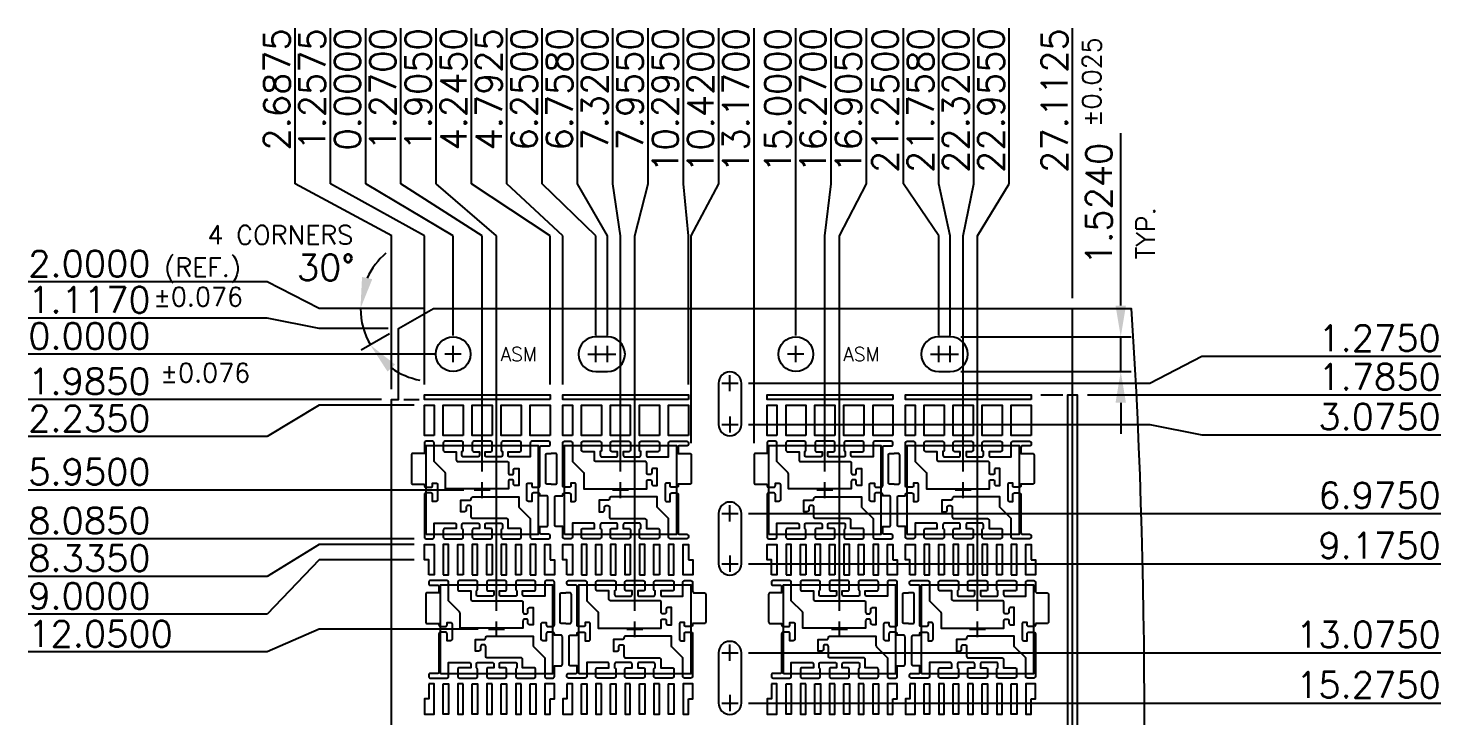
# Model space of a CAD drawing. Extents: x 37 to 266, y 59 to 387.
# Drawn here: x 39.7 to 175.7, y 320.8 to 387 of the extents above; entities that cross this region are included whole.
import ezdxf
from ezdxf.enums import TextEntityAlignment as Align
from ezdxf.lldxf.tags import DXFTag

# ---------------------------------------------------------------- set-up
doc = ezdxf.new("R2010")
doc.units = 0
doc.header["$LTSCALE"] = 8
doc.header["$MEASUREMENT"] = 0
for name, color, linetype in [('CEN', 2, 'CENTER'), ('COIN-LINE', 4, 'Continuous'), ('DIM', 7, 'Continuous'), ('LF-LINE', 1, 'Continuous'), ('PKG-OUT', 3, 'HIDDEN')]:
    doc.layers.add(name, color=color, linetype=linetype)
doc.styles.add('SIMPLEX', font='SIMPLEX.shx', dxfattribs={"height": 3})
tags = doc.linetypes.add('CENTER', pattern=[2, 1.25, -0.25, 0.25, -0.25]).pattern_tags.tags
tags[10:11] = [DXFTag(74, 4), DXFTag(75, 0), DXFTag(340, '0'), DXFTag(46, 1.0), DXFTag(50, 0.0), DXFTag(44, 0.0), DXFTag(45, 0.0)]
tags[8:9] = [DXFTag(74, 4), DXFTag(75, 0), DXFTag(340, '0'), DXFTag(46, 1.0), DXFTag(50, 0.0), DXFTag(44, 0.0), DXFTag(45, 0.0)]
tags[6:7] = [DXFTag(74, 4), DXFTag(75, 0), DXFTag(340, '0'), DXFTag(46, 1.0), DXFTag(50, 0.0), DXFTag(44, 0.0), DXFTag(45, 0.0)]
tags[4:5] = [DXFTag(74, 4), DXFTag(75, 0), DXFTag(340, '0'), DXFTag(46, 1.0), DXFTag(50, 0.0), DXFTag(44, 0.0), DXFTag(45, 0.0)]
tags = doc.linetypes.add('HIDDEN', pattern=[0.375, 0.25, -0.125]).pattern_tags.tags
tags[6:7] = [DXFTag(74, 4), DXFTag(75, 0), DXFTag(340, '0'), DXFTag(46, 1.0), DXFTag(50, 0.0), DXFTag(44, 0.0), DXFTag(45, 0.0)]
tags[4:5] = [DXFTag(74, 4), DXFTag(75, 0), DXFTag(340, '0'), DXFTag(46, 1.0), DXFTag(50, 0.0), DXFTag(44, 0.0), DXFTag(45, 0.0)]

# ---------------------------------------------------------------- blocks, each defined once
blk = doc.blocks.new('INT2')
for points in [[(2.527, 0.25), (2.527, 0.195, -0.414214), (2.457, 0.125), (2.24, 0.125, -0.414214), (2.17, 0.195), (2.17, 0.3), (2.02, 0.3, 0.414214), (1.95, 0.23), (1.95, -0.43, 0.414214), (2.02, -0.5), (2.17, -0.5), (2.17, -0.195, -0.414214), (2.24, -0.125), (2.457, -0.125, -0.414214), (2.527, -0.195), (2.527, -2.065, -0.414214), (2.457, -2.135), (2.175, -2.135, -0.414214), (2.105, -2.065), (2.105, -1.25), (1.621, -0.766, -0.198912), (1.6, -0.716), (1.6, -0.3), (-0.41, -0.3, 0.414214), (-0.48, -0.37), (-0.48, -0.38, -0.414214), (-0.55, -0.45), (-0.93, -0.45), (-0.93, -0.95), (-0.77, -0.95, 0.414214), (-0.7, -0.88), (-0.7, -0.75, -0.414214), (-0.63, -0.68), (-0.55, -0.68, -0.414214), (-0.48, -0.75), (-0.48, -1.18, 0.414214), (-0.41, -1.25), (1.065, -1.25, -0.414214), (1.135, -1.32), (1.135, -1.68), (1.635, -1.68, -0.414214), (1.705, -1.75), (1.705, -2.065, -0.414214), (1.635, -2.135), (0.905, -2.135, -0.414214), (0.835, -2.065), (0.835, -1.75, -0.331679), (0.885, -1.683), (0.885, -1.52, 0.414214), (0.815, -1.45), (0.195, -1.45, 0.414214), (0.125, -1.52), (0.125, -1.68), (0.365, -1.68, -0.414214), (0.435, -1.75), (0.435, -2.065, -0.414214), (0.365, -2.135), (-0.365, -2.135, -0.414214), (-0.435, -2.065), (-0.435, -1.75, -0.414214), (-0.365, -1.68), (-0.125, -1.68), (-0.125, -1.52, 0.414214), (-0.195, -1.45), (-0.815, -1.45, 0.414214), (-0.885, -1.52), (-0.885, -1.683, -0.331679), (-0.835, -1.75), (-0.835, -2.065, -0.414214), (-0.905, -2.135), (-1.635, -2.135, -0.414214), (-1.705, -2.065), (-1.705, -1.75, -0.414214), (-1.635, -1.68), (-1.135, -1.68), (-1.135, -1.52, 0.414214), (-1.205, -1.45), (-2.105, -1.45), (-2.105, -2.065, -0.414214), (-2.175, -2.135), (-2.905, -2.135, -0.414214), (-2.975, -2.065), (-2.975, -2.005, -0.414214), (-2.905, -1.935), (-2.598, -1.935, 0.414214), (-2.528, -1.865), (-2.528, -1.6), (-2.805, -1.6, -0.414214), (-2.875, -1.53), (-2.875, -0.32, -0.414214), (-2.805, -0.25), (-2.528, -0.25), (-2.528, -0.195, -0.414214), (-2.458, -0.125), (-2.24, -0.125, -0.414214), (-2.17, -0.195), (-2.17, -0.5), (-2.02, -0.5, 0.414214), (-1.95, -0.43), (-1.95, 0.23, 0.414214), (-2.02, 0.3), (-2.17, 0.3), (-2.17, 0.195, -0.414214), (-2.24, 0.125), (-2.458, 0.125, -0.414214), (-2.528, 0.195), (-2.528, 1.865, 0.414214), (-2.598, 1.935), (-2.905, 1.935, -0.414214), (-2.975, 2.005), (-2.975, 2.065, -0.414214), (-2.905, 2.135), (-2.175, 2.135, -0.414214), (-2.105, 2.065), (-2.105, 1.25), (-1.621, 0.766, -0.198912), (-1.6, 0.716), (-1.6, 0.05), (1.15, 0.05), (1.15, 0.38, -0.414214), (1.22, 0.45), (1.3, 0.45, -0.414214), (1.37, 0.38), (1.37, 0.27, 0.414214), (1.44, 0.2), (1.6, 0.2), (1.6, 0.95), (1.44, 0.95, 0.414214), (1.37, 0.88), (1.37, 0.75, -0.414214), (1.3, 0.68), (1.22, 0.68, -0.414214), (1.15, 0.75), (1.15, 1.18, 0.414214), (1.08, 1.25), (-1.065, 1.25, -0.414214), (-1.135, 1.32), (-1.135, 1.68), (-1.635, 1.68, -0.414214), (-1.705, 1.75), (-1.705, 2.065, -0.414214), (-1.635, 2.135), (-0.905, 2.135, -0.414214), (-0.835, 2.065), (-0.835, 1.75, -0.331679), (-0.885, 1.683), (-0.885, 1.52, 0.414214), (-0.815, 1.45), (-0.195, 1.45, 0.414214), (-0.125, 1.52), (-0.125, 1.68), (-0.365, 1.68, -0.414214), (-0.435, 1.75), (-0.435, 2.065, -0.414214), (-0.365, 2.135), (0.365, 2.135, -0.414214), (0.435, 2.065), (0.435, 1.75, -0.414214), (0.365, 1.68), (0.125, 1.68), (0.125, 1.52, 0.414214), (0.195, 1.45), (0.815, 1.45, 0.414214), (0.885, 1.52), (0.885, 1.683, -0.331679), (0.835, 1.75), (0.835, 2.065, -0.414214), (0.905, 2.135), (1.635, 2.135, -0.414214), (1.705, 2.065), (1.705, 1.75, -0.414214), (1.635, 1.68), (1.135, 1.68), (1.135, 1.52, 0.414214), (1.205, 1.45), (2.105, 1.45), (2.105, 2.065, -0.414214), (2.175, 2.135), (2.457, 2.135, -0.414214), (2.527, 2.065), (2.527, 1.67, 0.414214), (2.597, 1.6), (3.03, 1.6, -0.414214), (3.1, 1.53), (3.1, 0.32, -0.414214), (3.03, 0.25), (2.527, 0.25)], [(-3.025, 0.25), (-2.848, 0.25, 0.414214), (-2.778, 0.32), (-2.778, 1.53, 0.414214), (-2.848, 1.6), (-3.025, 1.6)]]:
    blk.add_lwpolyline(points, format="xyb")
at = {"layer": 'PKG-OUT'}
blk.add_lwpolyline([(-2.45, -1.95), (-2.45, 1.95), (2.45, 1.95), (2.45, -1.95)], close=True, dxfattribs=at)
blk = doc.blocks.new('INT1')
blk.add_lwpolyline([(1.22, 0.45, 0.414214), (1.15, 0.38), (1.15, 0.05), (-1.6, 0.05), (-1.6, 0.716, 0.198912), (-1.621, 0.766), (-2.105, 1.25), (-2.105, 2.065, 0.414214), (-2.175, 2.135), (-2.905, 2.135, 0.414214), (-2.975, 2.065), (-2.975, 2.005, 0.414214), (-2.905, 1.935), (-2.598, 1.935, -0.414214), (-2.528, 1.865), (-2.528, 1.6), (-3.03, 1.6, 0.414214), (-3.1, 1.53), (-3.1, 0.32, 0.414214), (-3.03, 0.25), (-2.528, 0.25), (-2.528, 0.195, 0.414214), (-2.458, 0.125), (-2.24, 0.125, 0.414214), (-2.17, 0.195), (-2.17, 0.3), (-2.02, 0.3, -0.414214), (-1.95, 0.23), (-1.95, -0.43, -0.414214), (-2.02, -0.5), (-2.17, -0.5), (-2.17, -0.195, 0.414214), (-2.24, -0.125), (-2.458, -0.125, 0.414214), (-2.528, -0.195), (-2.528, -1.865, -0.414214), (-2.598, -1.935), (-2.905, -1.935, 0.414214), (-2.975, -2.005), (-2.975, -2.065, 0.414214), (-2.905, -2.135), (-2.175, -2.135, 0.414214), (-2.105, -2.065), (-2.105, -1.45), (-1.205, -1.45, -0.414214), (-1.135, -1.52), (-1.135, -1.68), (-1.635, -1.68, 0.414214), (-1.705, -1.75), (-1.705, -2.065, 0.414214), (-1.635, -2.135), (-0.905, -2.135, 0.414214), (-0.835, -2.065), (-0.835, -1.75, 0.331679), (-0.885, -1.683), (-0.885, -1.52, -0.414214), (-0.815, -1.45), (-0.195, -1.45, -0.414214), (-0.125, -1.52), (-0.125, -1.68), (-0.365, -1.68, 0.414214), (-0.435, -1.75), (-0.435, -2.065, 0.414214), (-0.365, -2.135), (0.365, -2.135, 0.414214), (0.435, -2.065), (0.435, -1.75, 0.414214), (0.365, -1.68), (0.125, -1.68), (0.125, -1.52, -0.414214), (0.195, -1.45), (0.815, -1.45, -0.414214), (0.885, -1.52), (0.885, -1.683, 0.331679), (0.835, -1.75), (0.835, -2.065, 0.414214), (0.905, -2.135), (1.635, -2.135, 0.414214), (1.705, -2.065), (1.705, -1.75, 0.414214), (1.635, -1.68), (1.135, -1.68), (1.135, -1.32, 0.414214), (1.065, -1.25), (-0.41, -1.25, -0.414214), (-0.48, -1.18), (-0.48, -0.75, 0.414214), (-0.55, -0.68), (-0.63, -0.68, 0.414214), (-0.7, -0.75), (-0.7, -0.88, -0.414214), (-0.77, -0.95), (-0.93, -0.95), (-0.93, -0.45), (-0.55, -0.45, 0.414214), (-0.48, -0.38), (-0.48, -0.37, -0.414214), (-0.41, -0.3), (1.6, -0.3), (1.6, -0.716, 0.198912), (1.621, -0.766), (2.105, -1.25), (2.105, -2.065, 0.414214), (2.175, -2.135), (2.457, -2.135, 0.414214), (2.527, -2.065), (2.527, -1.6), (2.805, -1.6, 0.414214), (2.875, -1.53), (2.875, -0.32, 0.414214), (2.805, -0.25), (2.527, -0.25), (2.527, -0.195, 0.414214), (2.457, -0.125), (2.24, -0.125, 0.414214), (2.17, -0.195), (2.17, -0.5), (2.02, -0.5, -0.414214), (1.95, -0.43), (1.95, 0.23, -0.414214), (2.02, 0.3), (2.17, 0.3), (2.17, 0.195, 0.414214), (2.24, 0.125), (2.457, 0.125, 0.414214), (2.527, 0.195), (2.527, 2.065, 0.414214), (2.457, 2.135), (2.175, 2.135, 0.414214), (2.105, 2.065), (2.105, 1.45), (1.205, 1.45, -0.414214), (1.135, 1.52), (1.135, 1.68), (1.635, 1.68, 0.414214), (1.705, 1.75), (1.705, 2.065, 0.414214), (1.635, 2.135), (0.905, 2.135, 0.414214), (0.835, 2.065), (0.835, 1.75, 0.331679), (0.885, 1.683), (0.885, 1.52, -0.414214), (0.815, 1.45), (0.195, 1.45, -0.414214), (0.125, 1.52), (0.125, 1.68), (0.365, 1.68, 0.414214), (0.435, 1.75), (0.435, 2.065, 0.414214), (0.365, 2.135), (-0.365, 2.135, 0.414214), (-0.435, 2.065), (-0.435, 1.75, 0.414214), (-0.365, 1.68), (-0.125, 1.68), (-0.125, 1.52, -0.414214), (-0.195, 1.45), (-0.815, 1.45, -0.414214), (-0.885, 1.52), (-0.885, 1.683, 0.331679), (-0.835, 1.75), (-0.835, 2.065, 0.414214), (-0.905, 2.135), (-1.635, 2.135, 0.414214), (-1.705, 2.065), (-1.705, 1.75, 0.414214), (-1.635, 1.68), (-1.135, 1.68), (-1.135, 1.32, 0.414214), (-1.065, 1.25), (1.08, 1.25, -0.414214), (1.15, 1.18), (1.15, 0.75, 0.414214), (1.22, 0.68), (1.3, 0.68, 0.414214), (1.37, 0.75), (1.37, 0.88, -0.414214), (1.44, 0.95), (1.6, 0.95), (1.6, 0.2), (1.44, 0.2, -0.414214), (1.37, 0.27), (1.37, 0.38, 0.414214), (1.3, 0.45)], format="xyb", close=True)
blk.add_lwpolyline([(3.025, 0.25), (2.848, 0.25, -0.414214), (2.778, 0.32), (2.778, 1.53, -0.414214), (2.848, 1.6), (3.025, 1.6)], format="xyb")
at = {"layer": 'PKG-OUT'}
blk.add_lwpolyline([(-2.45, -1.95), (-2.45, 1.95), (2.45, 1.95), (2.45, -1.95)], close=True, dxfattribs=at)
blk = doc.blocks.new('INT4')
for points in [[(-2.528, -0.25), (-2.528, -0.195, -0.414214), (-2.458, -0.125), (-2.24, -0.125, -0.414214), (-2.17, -0.195), (-2.17, -0.5), (-2.02, -0.5, 0.414214), (-1.95, -0.43), (-1.95, 0.23, 0.414214), (-2.02, 0.3), (-2.17, 0.3), (-2.17, 0.195, -0.414214), (-2.24, 0.125), (-2.458, 0.125, -0.414214), (-2.528, 0.195), (-2.528, 2.065, -0.414214), (-2.458, 2.135), (-2.175, 2.135, -0.414214), (-2.105, 2.065), (-2.105, 1.25), (-1.621, 0.766, -0.198912), (-1.6, 0.716), (-1.6, 0.05), (1.15, 0.05), (1.15, 0.38, -0.414214), (1.22, 0.45), (1.3, 0.45, -0.414214), (1.37, 0.38), (1.37, 0.27, 0.414214), (1.44, 0.2), (1.6, 0.2), (1.6, 0.95), (1.44, 0.95, 0.414214), (1.37, 0.88), (1.37, 0.75, -0.414214), (1.3, 0.68), (1.22, 0.68, -0.414214), (1.15, 0.75), (1.15, 1.18, 0.414214), (1.08, 1.25), (-1.065, 1.25, -0.414214), (-1.135, 1.32), (-1.135, 1.68), (-1.635, 1.68, -0.414214), (-1.705, 1.75), (-1.705, 2.065, -0.414214), (-1.635, 2.135), (-0.905, 2.135, -0.414214), (-0.835, 2.065), (-0.835, 1.75, -0.331679), (-0.885, 1.683), (-0.885, 1.52, 0.414214), (-0.815, 1.45), (-0.195, 1.45, 0.414214), (-0.125, 1.52), (-0.125, 1.68), (-0.365, 1.68, -0.414214), (-0.435, 1.75), (-0.435, 2.065, -0.414214), (-0.365, 2.135), (0.365, 2.135, -0.414214), (0.435, 2.065), (0.435, 1.75, -0.414214), (0.365, 1.68), (0.125, 1.68), (0.125, 1.52, 0.414214), (0.195, 1.45), (0.815, 1.45, 0.414214), (0.885, 1.52), (0.885, 1.683, -0.331679), (0.835, 1.75), (0.835, 2.065, -0.414214), (0.905, 2.135), (1.635, 2.135, -0.414214), (1.705, 2.065), (1.705, 1.75, -0.414214), (1.635, 1.68), (1.135, 1.68), (1.135, 1.52, 0.414214), (1.205, 1.45), (2.105, 1.45), (2.105, 2.065, -0.414214), (2.175, 2.135), (2.905, 2.135, -0.414214), (2.975, 2.065), (2.975, 2.005, -0.414214), (2.905, 1.935), (2.597, 1.935, 0.414214), (2.527, 1.865), (2.527, 1.6), (3.03, 1.6, -0.414214), (3.1, 1.53), (3.1, 0.32, -0.414214), (3.03, 0.25), (2.527, 0.25), (2.527, 0.195, -0.414214), (2.457, 0.125), (2.24, 0.125, -0.414214), (2.17, 0.195), (2.17, 0.3), (2.02, 0.3, 0.414214), (1.95, 0.23), (1.95, -0.43, 0.414214), (2.02, -0.5), (2.17, -0.5), (2.17, -0.195, -0.414214), (2.24, -0.125), (2.457, -0.125, -0.414214), (2.527, -0.195), (2.527, -1.865, 0.414214), (2.597, -1.935), (2.905, -1.935, -0.414214), (2.975, -2.005), (2.975, -2.065, -0.414214), (2.905, -2.135), (2.175, -2.135, -0.414214), (2.105, -2.065), (2.105, -1.25), (1.621, -0.766, -0.198912), (1.6, -0.716), (1.6, -0.3), (-0.41, -0.3, 0.414214), (-0.48, -0.37), (-0.48, -0.38, -0.414214), (-0.55, -0.45), (-0.93, -0.45), (-0.93, -0.95), (-0.77, -0.95, 0.414214), (-0.7, -0.88), (-0.7, -0.75, -0.414214), (-0.63, -0.68), (-0.55, -0.68, -0.414214), (-0.48, -0.75), (-0.48, -1.18, 0.414214), (-0.41, -1.25), (1.065, -1.25, -0.414214), (1.135, -1.32), (1.135, -1.68), (1.635, -1.68, -0.414214), (1.705, -1.75), (1.705, -2.065, -0.414214), (1.635, -2.135), (0.905, -2.135, -0.414214), (0.835, -2.065), (0.835, -1.75, -0.331679), (0.885, -1.683), (0.885, -1.52, 0.414214), (0.815, -1.45), (0.195, -1.45, 0.414214), (0.125, -1.52), (0.125, -1.68), (0.365, -1.68, -0.414214), (0.435, -1.75), (0.435, -2.065, -0.414214), (0.365, -2.135), (-0.365, -2.135, -0.414214), (-0.435, -2.065), (-0.435, -1.75, -0.414214), (-0.365, -1.68), (-0.125, -1.68), (-0.125, -1.52, 0.414214), (-0.195, -1.45), (-0.815, -1.45, 0.414214), (-0.885, -1.52), (-0.885, -1.683, -0.331679), (-0.835, -1.75), (-0.835, -2.065, -0.414214), (-0.905, -2.135), (-1.635, -2.135, -0.414214), (-1.705, -2.065), (-1.705, -1.75, -0.414214), (-1.635, -1.68), (-1.135, -1.68), (-1.135, -1.52, 0.414214), (-1.205, -1.45), (-2.105, -1.45), (-2.105, -2.065, -0.414214), (-2.175, -2.135), (-2.458, -2.135, -0.414214), (-2.528, -2.065), (-2.528, -1.6), (-2.805, -1.6, -0.414214), (-2.875, -1.53), (-2.875, -0.32, -0.414214), (-2.805, -0.25), (-2.528, -0.25)], [(-3.025, 0.25), (-2.848, 0.25, 0.414214), (-2.778, 0.32), (-2.778, 1.53, 0.414214), (-2.848, 1.6), (-3.025, 1.6)]]:
    blk.add_lwpolyline(points, format="xyb")
at = {"layer": 'PKG-OUT'}
blk.add_lwpolyline([(-2.45, -1.95), (-2.45, 1.95), (2.45, 1.95), (2.45, -1.95)], close=True, dxfattribs=at)
blk = doc.blocks.new('INT3')
for points in [[(-2.528, 0.25), (-2.528, 0.195, 0.414214), (-2.458, 0.125), (-2.24, 0.125, 0.414214), (-2.17, 0.195), (-2.17, 0.3), (-2.02, 0.3, -0.414214), (-1.95, 0.23), (-1.95, -0.43, -0.414214), (-2.02, -0.5), (-2.17, -0.5), (-2.17, -0.195, 0.414214), (-2.24, -0.125), (-2.458, -0.125, 0.414214), (-2.528, -0.195), (-2.528, -2.065, 0.414214), (-2.458, -2.135), (-2.175, -2.135, 0.414214), (-2.105, -2.065), (-2.105, -1.45), (-1.205, -1.45, -0.414214), (-1.135, -1.52), (-1.135, -1.68), (-1.635, -1.68, 0.414214), (-1.705, -1.75), (-1.705, -2.065, 0.414214), (-1.635, -2.135), (-0.905, -2.135, 0.414214), (-0.835, -2.065), (-0.835, -1.75, 0.331679), (-0.885, -1.683), (-0.885, -1.52, -0.414214), (-0.815, -1.45), (-0.195, -1.45, -0.414214), (-0.125, -1.52), (-0.125, -1.68), (-0.365, -1.68, 0.414214), (-0.435, -1.75), (-0.435, -2.065, 0.414214), (-0.365, -2.135), (0.365, -2.135, 0.414214), (0.435, -2.065), (0.435, -1.75, 0.414214), (0.365, -1.68), (0.125, -1.68), (0.125, -1.52, -0.414214), (0.195, -1.45), (0.815, -1.45, -0.414214), (0.885, -1.52), (0.885, -1.683, 0.331679), (0.835, -1.75), (0.835, -2.065, 0.414214), (0.905, -2.135), (1.635, -2.135, 0.414214), (1.705, -2.065), (1.705, -1.75, 0.414214), (1.635, -1.68), (1.135, -1.68), (1.135, -1.32, 0.414214), (1.065, -1.25), (-0.41, -1.25, -0.414214), (-0.48, -1.18), (-0.48, -0.75, 0.414214), (-0.55, -0.68), (-0.63, -0.68, 0.414214), (-0.7, -0.75), (-0.7, -0.88, -0.414214), (-0.77, -0.95), (-0.93, -0.95), (-0.93, -0.45), (-0.55, -0.45, 0.414214), (-0.48, -0.38), (-0.48, -0.37, -0.414214), (-0.41, -0.3), (1.6, -0.3), (1.6, -0.716, 0.198912), (1.621, -0.766), (2.105, -1.25), (2.105, -2.065, 0.414214), (2.175, -2.135), (2.905, -2.135, 0.414214), (2.975, -2.065), (2.975, -2.005, 0.414214), (2.905, -1.935), (2.597, -1.935, -0.414214), (2.527, -1.865), (2.527, -1.6), (2.805, -1.6, 0.414214), (2.875, -1.53), (2.875, -0.32, 0.414214), (2.805, -0.25), (2.527, -0.25), (2.527, -0.195, 0.414214), (2.457, -0.125), (2.24, -0.125, 0.414214), (2.17, -0.195), (2.17, -0.5), (2.02, -0.5, -0.414214), (1.95, -0.43), (1.95, 0.23, -0.414214), (2.02, 0.3), (2.17, 0.3), (2.17, 0.195, 0.414214), (2.24, 0.125), (2.457, 0.125, 0.414214), (2.527, 0.195), (2.527, 1.865, -0.414214), (2.597, 1.935), (2.905, 1.935, 0.414214), (2.975, 2.005), (2.975, 2.065, 0.414214), (2.905, 2.135), (2.175, 2.135, 0.414214), (2.105, 2.065), (2.105, 1.45), (1.205, 1.45, -0.414214), (1.135, 1.52), (1.135, 1.68), (1.635, 1.68, 0.414214), (1.705, 1.75), (1.705, 2.065, 0.414214), (1.635, 2.135), (0.905, 2.135, 0.414214), (0.835, 2.065), (0.835, 1.75, 0.331679), (0.885, 1.683), (0.885, 1.52, -0.414214), (0.815, 1.45), (0.195, 1.45, -0.414214), (0.125, 1.52), (0.125, 1.68), (0.365, 1.68, 0.414214), (0.435, 1.75), (0.435, 2.065, 0.414214), (0.365, 2.135), (-0.365, 2.135, 0.414214), (-0.435, 2.065), (-0.435, 1.75, 0.414214), (-0.365, 1.68), (-0.125, 1.68), (-0.125, 1.52, -0.414214), (-0.195, 1.45), (-0.815, 1.45, -0.414214), (-0.885, 1.52), (-0.885, 1.683, 0.331679), (-0.835, 1.75), (-0.835, 2.065, 0.414214), (-0.905, 2.135), (-1.635, 2.135, 0.414214), (-1.705, 2.065), (-1.705, 1.75, 0.414214), (-1.635, 1.68), (-1.135, 1.68), (-1.135, 1.32, 0.414214), (-1.065, 1.25), (1.08, 1.25, -0.414214), (1.15, 1.18), (1.15, 0.75, 0.414214), (1.22, 0.68), (1.3, 0.68, 0.414214), (1.37, 0.75), (1.37, 0.88, -0.414214), (1.44, 0.95), (1.6, 0.95), (1.6, 0.2), (1.44, 0.2, -0.414214), (1.37, 0.27), (1.37, 0.38, 0.414214), (1.3, 0.45), (1.22, 0.45, 0.414214), (1.15, 0.38), (1.15, 0.05), (-1.6, 0.05), (-1.6, 0.716, 0.198912), (-1.621, 0.766), (-2.105, 1.25), (-2.105, 2.065, 0.414214), (-2.175, 2.135), (-2.458, 2.135, 0.414214), (-2.528, 2.065), (-2.528, 1.6), (-3.03, 1.6, 0.414214), (-3.1, 1.53), (-3.1, 0.32, 0.414214), (-3.03, 0.25), (-2.528, 0.25)], [(3.025, 0.25), (2.848, 0.25, -0.414214), (2.778, 0.32), (2.778, 1.53, -0.414214), (2.848, 1.6), (3.025, 1.6)]]:
    blk.add_lwpolyline(points, format="xyb")
at = {"layer": 'PKG-OUT'}
blk.add_lwpolyline([(-2.45, -1.95), (-2.45, 1.95), (2.45, 1.95), (2.45, -1.95)], close=True, dxfattribs=at)

msp = doc.modelspace()

# ---------------------------------------------------------------- linework, layer by layer
for points in [[(89.91, 351.23), (77.81, 351.23), (77.81, 351.67), (89.91, 351.67)], [(103.22, 351.23), (91.12, 351.23), (91.12, 351.67), (103.22, 351.67)], [(122.91, 351.23), (110.81, 351.23), (110.81, 351.67), (122.91, 351.67)], [(136.22, 351.23), (124.12, 351.23), (124.12, 351.67), (136.22, 351.67)], [(78.74, 347.76), (77.81, 347.76), (77.81, 350.68), (78.74, 350.68)], [(81.53, 347.76), (79.62, 347.76), (79.62, 350.68), (81.53, 350.68)], [(84.32, 347.76), (82.41, 347.76), (82.41, 350.68), (84.32, 350.68)], [(87.12, 347.76), (85.2, 347.76), (85.2, 350.68), (87.12, 350.68)], [(89.91, 347.76), (88, 347.76), (88, 350.68), (89.91, 350.68)], [(92.05, 347.76), (91.12, 347.76), (91.12, 350.68), (92.05, 350.68)], [(94.84, 347.76), (92.93, 347.76), (92.93, 350.68), (94.84, 350.68)], [(97.63, 347.76), (95.72, 347.76), (95.72, 350.68), (97.63, 350.68)], [(100.43, 347.76), (98.51, 347.76), (98.51, 350.68), (100.43, 350.68)], [(103.22, 347.76), (101.31, 347.76), (101.31, 350.68), (103.22, 350.68)], [(111.74, 347.76), (110.81, 347.76), (110.81, 350.68), (111.74, 350.68)], [(114.53, 347.76), (112.62, 347.76), (112.62, 350.68), (114.53, 350.68)], [(117.32, 347.76), (115.41, 347.76), (115.41, 350.68), (117.32, 350.68)], [(120.12, 347.76), (118.2, 347.76), (118.2, 350.68), (120.12, 350.68)], [(122.91, 347.76), (121, 347.76), (121, 350.68), (122.91, 350.68)], [(125.05, 347.76), (124.12, 347.76), (124.12, 350.68), (125.05, 350.68)], [(127.84, 347.76), (125.93, 347.76), (125.93, 350.68), (127.84, 350.68)], [(130.63, 347.76), (128.72, 347.76), (128.72, 350.68), (130.63, 350.68)], [(133.43, 347.76), (131.51, 347.76), (131.51, 350.68), (133.43, 350.68)], [(136.22, 347.76), (134.31, 347.76), (134.31, 350.68), (136.22, 350.68)], [(78.22, 334.34), (78.22, 335.8), (77.81, 335.8), (77.81, 337.26), (78.74, 337.26), (78.74, 334.34)], [(79.62, 334.34), (80.13, 334.34), (80.13, 337.26), (79.62, 337.26)], [(81.53, 334.34), (81.01, 334.34), (81.01, 337.26), (81.53, 337.26)], [(82.41, 334.34), (82.93, 334.34), (82.93, 337.26), (82.41, 337.26)], [(84.32, 334.34), (83.81, 334.34), (83.81, 337.25), (83.82, 337.26), (84.32, 337.26)], [(85.2, 334.34), (85.72, 334.34), (85.72, 337.26), (85.2, 337.26)], [(87.12, 334.34), (86.6, 334.34), (86.6, 337.26), (87.12, 337.26)], [(88, 334.35), (88.01, 334.34), (88.52, 334.34), (88.52, 337.26), (88, 337.26)], [(89.91, 335.8), (90.33, 335.8), (90.33, 334.34), (89.4, 334.34), (89.4, 337.26), (89.91, 337.26)], [(91.53, 334.34), (91.53, 335.8), (91.12, 335.8), (91.12, 337.26), (92.05, 337.26), (92.05, 334.34)], [(92.93, 334.34), (93.44, 334.34), (93.44, 337.26), (92.93, 337.26)], [(94.84, 334.34), (94.32, 334.34), (94.32, 337.26), (94.84, 337.26)], [(95.72, 334.34), (96.24, 334.34), (96.24, 337.26), (95.72, 337.26)], [(97.63, 334.34), (97.12, 334.34), (97.12, 337.25), (97.13, 337.26), (97.63, 337.26)], [(98.51, 334.34), (99.03, 334.34), (99.03, 337.26), (98.51, 337.26)], [(100.43, 334.34), (99.91, 334.34), (99.91, 337.26), (100.43, 337.26)], [(101.31, 334.35), (101.32, 334.34), (101.83, 334.34), (101.83, 337.26), (101.31, 337.26)], [(103.22, 335.8), (103.64, 335.8), (103.64, 334.34), (102.71, 334.34), (102.71, 337.26), (103.22, 337.26)], [(111.22, 334.34), (111.22, 335.8), (110.81, 335.8), (110.81, 337.26), (111.74, 337.26), (111.74, 334.34)], [(112.62, 334.34), (113.13, 334.34), (113.13, 337.26), (112.62, 337.26)], [(114.53, 334.34), (114.01, 334.34), (114.01, 337.26), (114.53, 337.26)], [(115.41, 334.34), (115.93, 334.34), (115.93, 337.26), (115.41, 337.26)], [(117.32, 334.34), (116.81, 334.34), (116.81, 337.25), (116.82, 337.26), (117.32, 337.26)], [(118.2, 334.34), (118.72, 334.34), (118.72, 337.26), (118.2, 337.26)], [(120.12, 334.34), (119.6, 334.34), (119.6, 337.26), (120.12, 337.26)], [(121, 334.35), (121.01, 334.34), (121.52, 334.34), (121.52, 337.26), (121, 337.26)], [(122.91, 335.8), (123.33, 335.8), (123.33, 334.34), (122.4, 334.34), (122.4, 337.26), (122.91, 337.26)], [(124.53, 334.34), (124.53, 335.8), (124.12, 335.8), (124.12, 337.26), (125.05, 337.26), (125.05, 334.34)], [(125.93, 334.34), (126.44, 334.34), (126.44, 337.26), (125.93, 337.26)], [(127.84, 334.34), (127.32, 334.34), (127.32, 337.26), (127.84, 337.26)], [(128.72, 334.34), (129.24, 334.34), (129.24, 337.26), (128.72, 337.26)], [(130.63, 334.34), (130.12, 334.34), (130.12, 337.25), (130.13, 337.26), (130.63, 337.26)], [(131.51, 334.34), (132.03, 334.34), (132.03, 337.26), (131.51, 337.26)], [(133.43, 334.34), (132.91, 334.34), (132.91, 337.26), (133.43, 337.26)], [(134.31, 334.35), (134.32, 334.34), (134.83, 334.34), (134.83, 337.26), (134.31, 337.26)], [(136.22, 335.8), (136.64, 335.8), (136.64, 334.34), (135.71, 334.34), (135.71, 337.26), (136.22, 337.26)], [(78.22, 323.84), (78.22, 322.38), (77.81, 322.38), (77.81, 320.92), (78.74, 320.92), (78.74, 323.84)], [(79.62, 323.84), (80.13, 323.84), (80.13, 320.92), (79.62, 320.92)], [(81.53, 323.84), (81.01, 323.84), (81.01, 320.92), (81.53, 320.92)], [(82.41, 323.84), (82.93, 323.84), (82.93, 320.92), (82.41, 320.92)], [(84.32, 323.84), (83.81, 323.84), (83.81, 320.93), (83.82, 320.92), (84.32, 320.92)], [(85.2, 323.84), (85.72, 323.84), (85.72, 320.92), (85.2, 320.92)], [(87.12, 323.84), (86.6, 323.84), (86.6, 320.92), (87.12, 320.92)], [(88, 323.83), (88.01, 323.84), (88.52, 323.84), (88.52, 320.92), (88, 320.92)], [(89.91, 322.38), (90.33, 322.38), (90.33, 323.84), (89.4, 323.84), (89.4, 320.92), (89.91, 320.92)], [(91.53, 323.84), (91.53, 322.38), (91.12, 322.38), (91.12, 320.92), (92.05, 320.92), (92.05, 323.84)], [(92.93, 323.84), (93.44, 323.84), (93.44, 320.92), (92.93, 320.92)], [(94.84, 323.84), (94.32, 323.84), (94.32, 320.92), (94.84, 320.92)], [(95.72, 323.84), (96.24, 323.84), (96.24, 320.92), (95.72, 320.92)], [(97.63, 323.84), (97.12, 323.84), (97.12, 320.93), (97.13, 320.92), (97.63, 320.92)], [(98.51, 323.84), (99.03, 323.84), (99.03, 320.92), (98.51, 320.92)], [(100.43, 323.84), (99.91, 323.84), (99.91, 320.92), (100.43, 320.92)], [(101.31, 323.83), (101.32, 323.84), (101.83, 323.84), (101.83, 320.92), (101.31, 320.92)], [(103.22, 322.38), (103.64, 322.38), (103.64, 323.84), (102.71, 323.84), (102.71, 320.92), (103.22, 320.92)], [(111.22, 323.84), (111.22, 322.38), (110.81, 322.38), (110.81, 320.92), (111.74, 320.92), (111.74, 323.84)], [(112.62, 323.84), (113.13, 323.84), (113.13, 320.92), (112.62, 320.92)], [(114.53, 323.84), (114.01, 323.84), (114.01, 320.92), (114.53, 320.92)], [(115.41, 323.84), (115.93, 323.84), (115.93, 320.92), (115.41, 320.92)], [(117.32, 323.84), (116.81, 323.84), (116.81, 320.93), (116.82, 320.92), (117.32, 320.92)], [(118.2, 323.84), (118.72, 323.84), (118.72, 320.92), (118.2, 320.92)], [(120.12, 323.84), (119.6, 323.84), (119.6, 320.92), (120.12, 320.92)], [(121, 323.83), (121.01, 323.84), (121.52, 323.84), (121.52, 320.92), (121, 320.92)], [(122.91, 322.38), (123.33, 322.38), (123.33, 323.84), (122.4, 323.84), (122.4, 320.92), (122.91, 320.92)], [(124.53, 323.84), (124.53, 322.38), (124.12, 322.38), (124.12, 320.92), (125.05, 320.92), (125.05, 323.84)], [(125.93, 323.84), (126.44, 323.84), (126.44, 320.92), (125.93, 320.92)], [(127.84, 323.84), (127.32, 323.84), (127.32, 320.92), (127.84, 320.92)], [(128.72, 323.84), (129.24, 323.84), (129.24, 320.92), (128.72, 320.92)], [(130.63, 323.84), (130.12, 323.84), (130.12, 320.93), (130.13, 320.92), (130.63, 320.92)], [(131.51, 323.84), (132.03, 323.84), (132.03, 320.92), (131.51, 320.92)], [(133.43, 323.84), (132.91, 323.84), (132.91, 320.92), (133.43, 320.92)], [(134.31, 323.83), (134.32, 323.84), (134.83, 323.84), (134.83, 320.92), (134.31, 320.92)], [(136.22, 322.38), (136.64, 322.38), (136.64, 323.84), (135.71, 323.84), (135.71, 320.92), (136.22, 320.92)]]:
    msp.add_lwpolyline(points, close=True)
at = {"layer": 'CEN'}
for p, q in [((140.22, 177.4), (140.22, 360)), ((80.57, 354.82), (80.57, 356.39)), ((94.32, 354.82), (94.32, 356.39)), ((95.44, 354.82), (95.44, 356.39)), ((113.57, 354.82), (113.57, 356.39)), ((127.32, 354.82), (127.32, 356.39)), ((128.44, 354.82), (128.44, 356.39)), ((81.35, 355.6), (79.78, 355.6)), ((93.54, 355.6), (95.12, 355.6)), ((94.66, 355.6), (96.24, 355.6)), ((114.35, 355.6), (112.78, 355.6)), ((126.54, 355.6), (128.12, 355.6)), ((127.66, 355.6), (129.24, 355.6)), ((106.44, 352.79), (108.02, 352.79)), ((107.22, 352.02), (107.22, 353.59)), ((107.22, 349.61), (107.22, 348.04)), ((106.44, 348.83), (108.02, 348.83)), ((83.37, 341.74), (83.37, 343.28)), ((96.68, 341.74), (96.68, 343.28)), ((116.37, 341.74), (116.37, 343.28)), ((129.68, 341.74), (129.68, 343.28)), ((84.14, 342.51), (82.6, 342.51)), ((97.45, 342.51), (95.91, 342.51)), ((117.14, 342.51), (115.6, 342.51)), ((130.45, 342.51), (128.91, 342.51)), ((106.44, 340.25), (108.02, 340.25)), ((107.22, 339.48), (107.22, 341.05)), ((107.22, 336.19), (107.22, 334.62)), ((106.44, 335.41), (108.02, 335.41)), ((84.76, 328.32), (84.76, 329.86)), ((98.07, 328.32), (98.07, 329.86)), ((117.76, 328.32), (117.76, 329.86)), ((131.07, 328.32), (131.07, 329.86)), ((83.99, 329.09), (85.53, 329.09)), ((97.3, 329.09), (98.84, 329.09)), ((116.99, 329.09), (118.53, 329.09)), ((130.3, 329.09), (131.84, 329.09)), ((106.44, 326.83), (108.02, 326.83)), ((107.22, 326.06), (107.22, 327.63)), ((107.22, 322.77), (107.22, 321.2)), ((106.44, 321.99), (108.02, 321.99))]:
    msp.add_line(p, q, dxfattribs=at)
at = {"layer": 'COIN-LINE'}
for p, q in [((74.66, 367), (65.35, 372)), ((77.81, 367), (68.75, 372)), ((80.57, 367), (72.15, 372)), ((83.37, 367), (75.55, 372)), ((84.76, 367), (78.95, 372)), ((89.91, 367), (82.35, 372)), ((91.12, 367), (85.75, 372)), ((94.32, 367), (89.15, 372)), ((95.44, 367), (92.55, 372)), ((96.68, 367), (95.95, 372)), ((98.07, 367), (99.35, 372)), ((103.22, 367), (102.75, 372)), ((103.5, 367), (106.15, 372)), ((109.55, 367), (109.55, 372)), ((113.57, 367), (113.57, 372)), ((116.37, 367), (116.97, 372)), ((117.76, 367), (120.37, 372)), ((127.32, 367), (123.92, 372)), ((128.44, 367), (127.32, 372)), ((129.68, 367), (130.72, 372)), ((131.07, 367), (134.12, 372)), ((140.22, 367), (140.22, 372)), ((67.66, 360), (62.66, 362.57)), ((67.66, 358.06), (62.66, 359.08)), ((67.66, 355.6), (62.66, 355.6)), ((147.66, 352.79), (152.66, 355.4)), ((67.66, 351.23), (62.66, 351.23)), ((147.66, 351.67), (152.66, 351.67)), ((67.66, 350.68), (62.66, 347.66)), ((147.66, 348.83), (152.66, 347.83)), ((67.66, 342.51), (62.66, 342.51)), ((147.66, 340.25), (152.66, 340.25)), ((67.66, 337.81), (62.66, 337.81)), ((67.66, 337.26), (62.66, 334.19)), ((67.66, 335.8), (62.66, 330.55)), ((147.66, 335.41), (152.66, 335.41)), ((67.66, 329.09), (62.66, 326.91)), ((147.66, 326.83), (152.66, 326.83)), ((147.66, 321.99), (152.66, 321.99))]:
    msp.add_line(p, q, dxfattribs=at)
at = {"layer": 'DIM'}
for p, q in [((65.35, 372), (65.35, 387)), ((68.75, 372), (68.75, 387)), ((72.15, 372), (72.15, 387)), ((75.55, 372), (75.55, 387)), ((78.95, 372), (78.95, 387)), ((82.35, 372), (82.35, 387)), ((85.75, 372), (85.75, 387)), ((89.15, 372), (89.15, 387)), ((92.55, 372), (92.55, 387)), ((95.95, 372), (95.95, 387)), ((99.35, 372), (99.35, 387)), ((102.75, 372), (102.75, 387)), ((106.15, 372), (106.15, 387)), ((109.55, 372), (109.55, 387)), ((113.57, 372), (113.57, 387)), ((116.97, 372), (116.97, 387)), ((120.37, 372), (120.37, 387)), ((123.92, 372), (123.92, 387)), ((127.32, 372), (127.32, 387)), ((130.72, 372), (130.72, 387)), ((134.12, 372), (134.12, 387)), ((140.22, 372), (140.22, 387)), ((144.85, 360.28), (144.85, 376.88)), ((74.65, 352.23), (74.65, 367)), ((77.81, 352.67), (77.81, 367)), ((80.57, 357.39), (80.57, 367)), ((83.37, 344.28), (83.37, 367)), ((84.76, 330.86), (84.76, 367)), ((89.91, 352.67), (89.91, 367)), ((91.12, 352.67), (91.12, 367)), ((94.32, 357.39), (94.32, 367)), ((95.44, 357.39), (95.44, 367)), ((96.68, 344.28), (96.68, 367)), ((98.07, 330.86), (98.07, 367)), ((103.22, 352.67), (103.22, 367)), ((103.5, 347.03), (103.5, 367)), ((109.55, 347.03), (109.55, 367)), ((113.57, 357.39), (113.57, 367)), ((116.37, 344.28), (116.37, 367)), ((117.76, 330.86), (117.76, 367)), ((127.32, 357.39), (127.32, 367)), ((128.44, 357.39), (128.44, 367)), ((129.68, 344.28), (129.68, 367)), ((131.07, 330.86), (131.07, 367)), ((140.22, 361), (140.22, 367)), ((62.66, 362.57), (39.66, 362.57)), ((62.66, 359.08), (39.66, 359.08)), ((77.68, 360), (67.66, 360)), ((74.31, 358.06), (67.66, 358.06)), ((74.45, 357.55), (71.73, 355.98)), ((129.44, 357.28), (145.85, 357.28)), ((144.85, 353.92), (144.85, 357.28)), ((62.66, 355.6), (39.66, 355.6)), ((78.78, 355.6), (67.66, 355.6)), ((152.66, 355.4), (175.66, 355.4)), ((129.44, 353.92), (145.85, 353.92)), ((109.02, 352.79), (147.66, 352.79)), ((62.66, 351.23), (39.66, 351.23)), ((73.66, 351.23), (67.66, 351.23)), ((75.82, 351.23), (77.31, 351.23)), ((137.14, 351.67), (139.28, 351.67)), ((141.66, 351.67), (147.66, 351.67)), ((144.85, 350.92), (144.85, 347.92)), ((152.66, 351.67), (175.66, 351.67)), ((76.81, 350.68), (67.66, 350.68)), ((109.02, 348.83), (147.66, 348.83)), ((62.66, 347.66), (39.66, 347.66)), ((152.66, 347.83), (175.66, 347.83)), ((62.66, 342.51), (39.66, 342.51)), ((81.6, 342.51), (67.66, 342.51)), ((109.02, 340.25), (147.66, 340.25)), ((152.66, 340.25), (175.66, 340.25)), ((62.66, 337.81), (39.66, 337.81)), ((76.81, 337.81), (67.66, 337.81)), ((76.81, 337.26), (67.66, 337.26)), ((76.81, 335.8), (67.66, 335.8)), ((109.02, 335.41), (147.66, 335.41)), ((152.66, 335.41), (175.66, 335.41)), ((62.66, 334.19), (39.66, 334.19)), ((62.66, 330.55), (39.66, 330.55)), ((82.99, 329.09), (67.66, 329.09)), ((62.66, 326.91), (39.66, 326.91)), ((109.02, 326.83), (147.66, 326.83)), ((152.66, 326.83), (175.66, 326.83)), ((109.02, 321.99), (147.66, 321.99)), ((152.66, 321.99), (175.66, 321.99))]:
    msp.add_line(p, q, dxfattribs=at)
for start, end in [(130.7403, 155.3701), (180, 210), (234.6299, 259.2597)]:
    msp.add_arc((78.69, 360), 7.03, start, end, dxfattribs=at)
for points in [[(72.78, 362.82), (71.8, 363.04), (71.65, 360)], [(144.35, 360.28), (145.35, 360.28), (144.85, 357.28)], [(74.25, 353.93), (74.98, 354.6), (72.6, 356.48)], [(144.35, 350.92), (145.35, 350.92), (144.85, 353.92)]]:
    msp.add_solid(points, dxfattribs=at)
at = {"layer": 'LF-LINE'}
msp.add_lwpolyline([(74.65, 186.17), (74.65, 228.11), (75.31, 228.11), (75.31, 233.61), (74.65, 233.61), (74.65, 268.37), (75.31, 268.37), (75.31, 273.87), (74.65, 273.87), (74.65, 308.63), (75.31, 308.63), (75.31, 314.13), (74.65, 314.13), (74.65, 351.23), (75.31, 351.23), (75.31, 358.06), (78.68, 360), (145.86, 360, -0.035381), (145.27, 274.39, 0.036316), (145.86, 177.4), (78.68, 177.4), (75.31, 179.34), (75.31, 186.17), (74.65, 186.17)], format="xyb", dxfattribs=at)
for points in [[(95.44, 353.92, 1), (95.44, 357.28), (94.32, 357.28, 1), (94.32, 353.92)], [(128.44, 353.92, 1), (128.44, 357.28), (127.32, 357.28, 1), (127.32, 353.92)], [(108.32, 348.83), (108.32, 352.79, 1), (106.12, 352.79), (106.12, 348.83, 1)], [(108.32, 335.41), (108.32, 340.25, 1), (106.12, 340.25), (106.12, 335.41, 1)], [(108.32, 321.99), (108.32, 326.83, 1), (106.12, 326.83), (106.12, 321.99, 1)]]:
    msp.add_lwpolyline(points, format="xyb", close=True, dxfattribs=at)
msp.add_lwpolyline([(140.65, 313.69), (139.77, 313.69), (139.77, 351.67), (140.65, 351.67)], close=True, dxfattribs=at)
for centre in [(80.57, 355.6), (113.57, 355.6)]:
    msp.add_circle(centre, 1.68, dxfattribs=at)

# ---------------------------------------------------------------- block references
at = {"xscale": 2.199999999999988, "yscale": 2.199999999999988, "zscale": 2.199999999999988}
for name, p in [('INT1', (84.76, 329.09)), ('INT2', (98.07, 329.09)), ('INT1', (117.76, 329.09)), ('INT2', (131.07, 329.09))]:
    msp.add_blockref(name, p, dxfattribs=at)
at = {"layer": 'DIM', "xscale": 2.2, "yscale": 2.2, "zscale": 2.2}
for name, p in [('INT3', (83.37, 342.51)), ('INT4', (96.68, 342.51)), ('INT3', (116.37, 342.51)), ('INT4', (129.68, 342.51))]:
    msp.add_blockref(name, p, dxfattribs=at)

# ---------------------------------------------------------------- texts
at = {"layer": 'DIM', "style": 'SIMPLEX'}
for s, p in [('2.6875', (64.85, 387)), ('1.2575', (68.25, 387)), ('0.0000', (71.65, 387)), ('1.2700', (75.05, 387)), ('1.9050', (78.45, 387)), ('4.2450', (81.85, 387)), ('4.7925', (85.25, 387)), ('6.2500', (88.65, 387)), ('6.7580', (92.05, 387)), ('7.3200', (95.45, 387)), ('7.9550', (98.85, 387)), ('10.2950', (102.25, 387)), ('10.4200', (105.65, 387)), ('13.1700', (109.05, 387)), ('15.0000', (113.07, 387)), ('16.2700', (116.47, 387)), ('16.9050', (119.87, 387)), ('21.2500', (123.42, 387)), ('21.7580', (126.82, 387)), ('22.3200', (130.22, 387)), ('22.9550', (133.62, 387)), ('27.1125', (139.72, 387))]:
    msp.add_text(s, height=2.5, rotation=90, dxfattribs=at).set_placement(p, align=Align.RIGHT)
for s, p in [('%%P0.025', (142.96, 377.48)), ('TYP.', (148.14, 364.73))]:
    msp.add_text(s, height=1.8, rotation=90, dxfattribs=at).set_placement(p)
for s, height, p in [('4 CORNERS', 1.8, (56.91, 366.19)), ('2.0000', 2.5, (39.66, 363.07)), ('(REF.)', 1.8, (52.74, 363.07)), ('30%%d', 2.5, (65.53, 362.69)), ('1.1170', 2.5, (39.66, 359.58)), ('%%p0.076', 1.8, (51.7, 360.23)), ('0.0000', 2.5, (39.66, 356.1)), ('1.9850', 2.5, (39.66, 351.73)), ('%%p0.076', 1.8, (52.39, 352.91)), ('2.2350', 2.5, (39.66, 348.16)), ('5.9500', 2.5, (39.66, 343.01)), ('8.0850', 2.5, (39.66, 338.31)), ('8.3350', 2.5, (39.66, 334.69)), ('9.0000', 2.5, (39.66, 331.05)), ('12.0500', 2.5, (39.66, 327.41))]:
    msp.add_text(s, height=height, dxfattribs=at).set_placement(p)
for s, p in [('1.2750', (175.66, 355.9)), ('1.7850', (175.66, 352.17)), ('3.0750', (175.66, 348.33)), ('6.9750', (175.66, 340.75)), ('9.1750', (175.66, 335.91)), ('13.0750', (175.66, 327.33)), ('15.2750', (175.66, 322.49))]:
    msp.add_text(s, height=2.5, dxfattribs=at).set_placement(p, align=Align.RIGHT)
at = {"layer": 'DIM', "insert": (142.75, 370.08), "char_height": 2.5, "attachment_point": 5, "rotation": 90, "style": 'SIMPLEX'}
msp.add_mtext('\\A1;1.5240', dxfattribs=at)
at = {"layer": 'PKG-OUT', "style": 'SIMPLEX'}
for p in [(86.88, 355.6), (119.88, 355.6)]:
    msp.add_text('ASM', height=1.32, dxfattribs=at).set_placement(p, align=Align.MIDDLE_CENTER)

doc.saveas('drawing.dxf')
